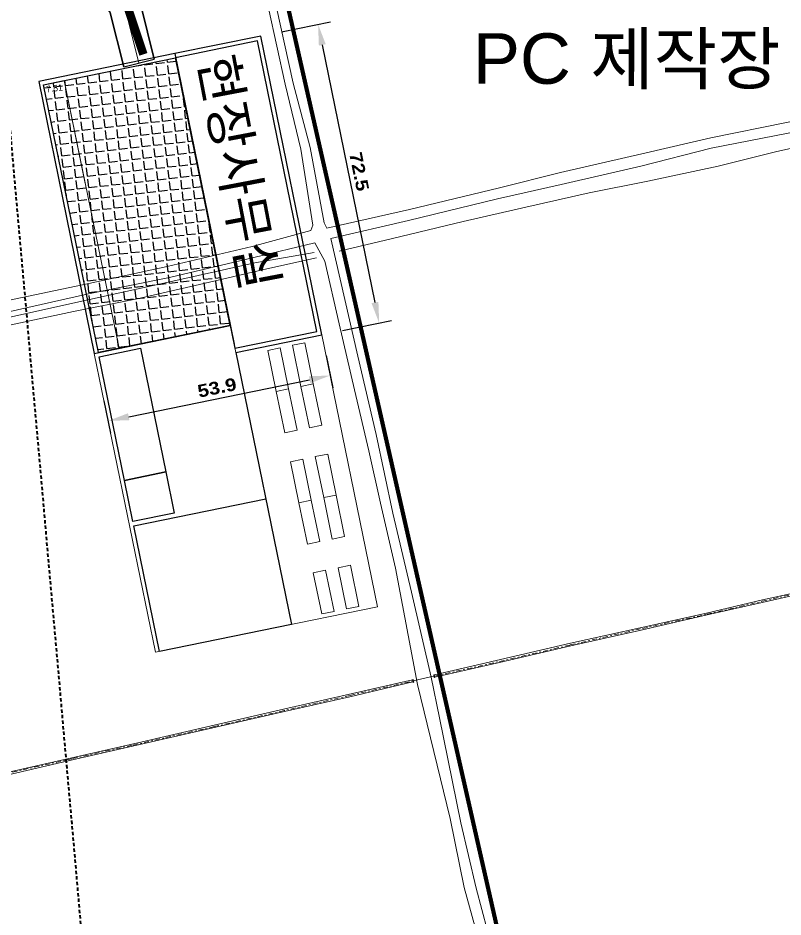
# Model space of a CAD drawing. Header units: metres. Extents: x -703672 to 3951284, y -4124475 to 4104628.
# Drawn here: x 328052.2 to 328234, y 4102977.5 to 4103191.3 of the extents above; entities that cross this region are included whole.
import ezdxf
from ezdxf.enums import TextEntityAlignment as Align

# ---------------------------------------------------------------- set-up
doc = ezdxf.new("R2010")
doc.units = ezdxf.units.M
doc.header["$MEASUREMENT"] = 0
doc.linetypes.add('DGN Style 2', pattern=[1.3283826688107345, 0.7970296012864407, -0.5313530675242938])
doc.linetypes.add('DGN Style 7', pattern=[2.6567653376214695, 1.195544401929661, -0.5313530675242938, 0.3985148006432204, -0.5313530675242938])
for name, color, linetype, lineweight in [('0-SITE-OFFICE', 1, 'Continuous', 0), ('0_거더제작장', 195, 'Continuous', 0), ('0_주차장', 7, 'CULVRT', 0), ('0_진입로 중심선', 8, 'Continuous', 0), ('C-ANNO-TEXT', 7, 'Continuous', 25), ('C-PROP-CONS(Alpha)', 7, 'DGN Style 2', 40), ('V-DTCH-CNTR', 252, 'DGN Style 7', 0), ('V-DTCH-TOP~', 252, 'Continuous', 0), ('V-PVMT-GRVL', 9, 'Continuous', 0), ('V-SITE-WALK', 7, 'Continuous', 0), ('V-STRM-CULV', 3, 'CULVRT', 0)]:
    doc.layers.add(name, color=color, linetype=linetype, lineweight=lineweight)
doc.layers.add('0_0 진입로 변경', color=1, linetype='Continuous')
doc.layers.add('난간', color=251, linetype='Continuous')
doc.styles.add('Style-Arial', font='arial.ttf')
doc.styles.add('Style-Arial Black', font='')
doc.styles.add('Style-ENGINEERING', font='ENGINEERING.shx')
doc.styles.add('Style-WORKING', font='WORKING.shx')
doc.styles.get('Style-Arial Black').set_extended_font_data('Arial Black')
doc.linetypes.add('CULVRT', pattern='A,0.10417,-0.009026500000000007,["C",Style-WORKING,S=0.0078125,R=0,X=-0.002799034118652344,Y=-0.00390625],-0.012933,["P",Style-WORKING,S=0.0078125,R=0,X=-0.002614498138427734,Y=-0.00390625],-0.009026499999999993', length=0.135156)
doc.dimstyles.get("Standard").update_dxf_attribs({"dimtxt": 0.18, "dimasz": 0.18, "dimexe": 0.18, "dimexo": 0.0625, "dimgap": 0.09, "dimtad": 0, "dimtih": 1, "dimtoh": 1, "dimdec": 4, "dimzin": 0, "dimdsep": 46, "dimtxsty": 'Standard', "dimcen": 0.09, "dimadec": 0, "dimazin": 0, "dimtfac": 1, "dimtdec": 4, "dimtofl": 0, "dimtmove": 0, "dimatfit": 3, "dimfxl": 1, "dimtolj": 1, "dimtzin": 0, "dimarcsym": 0})

# ---------------------------------------------------------------- blocks, each defined once
blk = doc.blocks.new('*D491')
at = {"layer": '0-SITE-OFFICE', "color": 0, "lineweight": -2, "transparency": 16777216}
for p, q in [((328114.8067505832, 4103187.967469063), (328126.4562633233, 4103190.349456475)), ((328124.5187066197, 4103184.849831577), (328137.0390948168, 4103123.616753245)), ((328129.3304008911, 4103116.9370982), (328140.9799136312, 4103119.319085613))]:
    blk.add_line(p, q, dxfattribs=at)
for points in [[(328125.335147664, 4103185.016770086), (328123.7022655758, 4103184.682893068), (328123.5170755642, 4103189.748477842)], [(328137.855535861, 4103123.783691754), (328136.2226537728, 4103123.449814736), (328138.0407258722, 4103118.71810698)]]:
    blk.add_solid(points, dxfattribs=at)
at = {"layer": 'Defpoints', "color": 0, "lineweight": -2, "transparency": 16777216}
for p in [(328109.9081043182, 4103186.965838008), (328138.0407258722, 4103118.71810698), (328124.4317546261, 4103115.935467145)]:
    blk.add_point(p, dxfattribs=at)
at = {"layer": '0-SITE-OFFICE', "color": 0, "transparency": 16777216, "insert": (328133.278346425, 4103154.744356551), "char_height": 3, "attachment_point": 5, "rotation": 281.5560356118881, "style": 'Style-Arial Black'}
blk.add_mtext('72.5', dxfattribs=at)
blk = doc.blocks.new('TerminatorOpen_0.5')
at = {"color": 0, "linetype": 'ByBlock', "lineweight": -2}
for q in [(-1, 0.25), (-1, 0), (-1, -0.25)]:
    blk.add_line((0, 0), q, dxfattribs=at)
blk = doc.blocks.new('*D492')
at = {"layer": '0-SITE-OFFICE', "color": 0, "lineweight": -2, "transparency": 16777216}
for p, q in [((328125.4333856901, 4103111.036820878), (328127.0099401915, 4103103.326414157)), ((328078.5002010894, 4103096.469650196), (328121.5103152936, 4103105.263970861)), ((328072.625978956, 4103100.239238103), (328074.2025334575, 4103092.528831382))]:
    blk.add_line(p, q, dxfattribs=at)
for points in [[(328121.3433767842, 4103106.080411905), (328121.6772538028, 4103104.447529817), (328126.4089615584, 4103106.265601916)], [(328078.3332625801, 4103097.286091241), (328078.6671395986, 4103095.653209152), (328073.6015548244, 4103095.468019141)]]:
    blk.add_solid(points, dxfattribs=at)
at = {"layer": 'Defpoints', "color": 0, "lineweight": -2, "transparency": 16777216}
for p in [(328124.4317546348, 4103115.935467143), (328071.6243479007, 4103105.137884368), (328126.4089615584, 4103106.265601916)]:
    blk.add_point(p, dxfattribs=at)
at = {"layer": '0-SITE-OFFICE', "color": 0, "transparency": 16777216, "insert": (328099.4941940511, 4103103.366256235), "char_height": 3, "attachment_point": 5, "rotation": 11.556035610010763, "style": 'Style-Arial Black'}
blk.add_mtext('53.9', dxfattribs=at)

msp = doc.modelspace()

# ---------------------------------------------------------------- hatches: boundary and pattern name
at = {"linetype": 'Continuous'}
h = msp.add_hatch(dxfattribs=at)
h.set_pattern_fill('ANGLE', color=5, scale=10, angle=6.475024243555247)
h.set_pattern_definition([(6.475024243555246, (0, 0), (-0.3101177638085175, 2.732458045893917), [2, -0.75]), (96.47502424355525, (0, 0), (-2.732458045893917, -0.3101177638085174), [2, -0.75])])
h.paths.add_polyline_path([(328058.2807530432, 4103175.388852188), (328089.6320891404, 4103181.799290943), (328102.653292863, 4103118.116889501), (328071.301956768, 4103111.706450745)])

# ---------------------------------------------------------------- linework, layer by layer
at = {"color": 251}
msp.add_line((328079.7156576422, 4103070.557822119), (328111.0669937346, 4103076.96826087), dxfattribs=at)
for points in [[(327975.2920514343, 4103185.928195033), (327977.1017889025, 4103178.649812638), (328061.9961240559, 4103199.758412162), (328069.6323102494, 4103198.581396156), (328074.1136172075, 4103192.466885592), (328077.3053613603, 4103179.630363797), (328084.5837437559, 4103181.440101265), (328081.3919996031, 4103194.27662306), (328082.4005542269, 4103201.953619268), (328088.6835836075, 4103206.394130493), (328120.1197825033, 4103214.210601778), (328127.595024594, 4103213.010322821), (328132.2372756555, 4103206.919075208), (328133.3909199526, 4103202.279361167), (328140.6877690956, 4103204.014829272), (328139.515658051, 4103208.728812676), (328131.5951896045, 4103219.578598677), (328118.3100443576, 4103221.488984005), (327975.2920514343, 4103185.928195033)], [(328089.4317629297, 4103182.779020195), (328057.1006975814, 4103176.168255229), (328070.3222275148, 4103111.506124534), (328102.653292863, 4103118.116889501), (328089.6320891406, 4103181.799290943)]]:
    msp.add_lwpolyline(points)
at = {"color": 5}
msp.add_lwpolyline([(327975.2920514343, 4103185.928195033), (327977.1017889025, 4103178.649812638), (328061.9961240559, 4103199.758412162), (328069.6323102494, 4103198.581396156), (328074.1136172075, 4103192.466885592), (328077.3053613603, 4103179.630363797), (328084.5837437559, 4103181.440101265), (328081.3919996031, 4103194.27662306), (328082.4005542269, 4103201.953619268), (328088.6835836075, 4103206.394130493), (328120.1197825033, 4103214.210601778), (328127.595024594, 4103213.010322821), (328132.2372756555, 4103206.919075208), (328133.3909199526, 4103202.279361167), (328140.6877690956, 4103204.014829272), (328139.515658051, 4103208.728812676), (328131.5951896045, 4103219.578598677), (328118.3100443576, 4103221.488984005), (327975.2920514343, 4103185.928195033)], dxfattribs=at)
at = {"color": 8}
msp.add_lwpolyline([(328103.9554132327, 4103111.748649357), (328124.4317546263, 4103115.935467144), (328109.9081043184, 4103186.965838007), (328089.4317629294, 4103182.779020197), (328103.5547608157, 4103113.70810785)], dxfattribs=at)
at = {"color": 251}
for points in [[(328071.5022829862, 4103110.726721491), (328081.2995755166, 4103112.729983602), (328087.3093618492, 4103083.338106012), (328077.5120693195, 4103081.334843901), (328071.5022829871, 4103110.726721491)], [(328103.9554132424, 4103111.748649355), (328117.1769431703, 4103047.086518656)], [(328079.5153314304, 4103071.537551372), (328077.5120693195, 4103081.334843901), (328087.3093618494, 4103083.338106012), (328089.3126239603, 4103073.540813482), (328079.5153314304, 4103071.537551372)], [(328117.1769431701, 4103047.086518657), (328085.8256070801, 4103040.676079905), (328079.7156576432, 4103070.557822119)]]:
    msp.add_lwpolyline(points, dxfattribs=at)
at = {"layer": '0-SITE-OFFICE', "color": 0}
msp.add_lwpolyline([(328124.4317546274, 4103115.935467145), (328109.9081043173, 4103186.965838008), (328089.4317629297, 4103182.779020195), (328103.9554132349, 4103111.748649357), (328124.4317546273, 4103115.935467145)], dxfattribs=at)
at = {"layer": '0-SITE-OFFICE', "color": 251}
msp.add_lwpolyline([(328070.3222275247, 4103111.506124532), (328084.8458778257, 4103040.475753693), (328137.6532845633, 4103051.27333647), (328124.4317546348, 4103115.935467143), (328103.9554132424, 4103111.748649355), (328102.6532928705, 4103118.116889499), (328070.3222275223, 4103111.506124532)], dxfattribs=at)
at = {"layer": '0-SITE-OFFICE', "color": 251, "lineweight": 0}
for points in [[(328122.3790933166, 4103104.288165792), (328119.4399055571, 4103103.687187158), (328117.4458885143, 4103113.439265101), (328120.3850762729, 4103114.040243735), (328122.3790933158, 4103104.288165791)], [(328116.5007177991, 4103103.086208524), (328113.5615300396, 4103102.48522989), (328111.5675129966, 4103112.237307834), (328114.5067007552, 4103112.838286468), (328116.5007177982, 4103103.086208523)], [(328116.5007177991, 4103103.086208524), (328113.5615300396, 4103102.48522989), (328115.5740372249, 4103092.642722777), (328118.5132249839, 4103093.24370141), (328116.5007177991, 4103103.086208524), (328118.5132249839, 4103093.24370141), (328115.5740372249, 4103092.642722777), (328113.5615300396, 4103102.48522989), (328116.5007177982, 4103103.086208523), (328113.5615300396, 4103102.48522989)], [(328122.3790933166, 4103104.288165792), (328119.4399055571, 4103103.687187158), (328121.4524127428, 4103093.844680042), (328124.3916005018, 4103094.445658677), (328122.3790933166, 4103104.288165792), (328124.3916005018, 4103094.445658677), (328121.4524127428, 4103093.844680042), (328119.4399055571, 4103103.687187158), (328122.3790933158, 4103104.288165791), (328119.4399055571, 4103103.687187158)], [(328126.8612204499, 4103067.391990215), (328124.8487132643, 4103077.23449733), (328127.7879010238, 4103077.835475964), (328129.800408209, 4103067.992968849), (328126.86122045, 4103067.391990215), (328124.8487132643, 4103077.23449733), (328127.787901023, 4103077.835475963), (328124.8487132643, 4103077.23449733)]]:
    msp.add_lwpolyline(points, dxfattribs=at)
for points in [[(328116.9763207037, 4103085.784618006), (328118.9703377468, 4103076.032540062), (328116.9763207037, 4103085.784618006), (328119.9155084623, 4103086.38559664), (328121.9095255054, 4103076.633518695), (328119.9155084623, 4103086.38559664)], [(328122.8546962216, 4103086.986575273), (328124.8487132643, 4103077.23449733), (328122.8546962216, 4103086.986575273), (328125.7938839802, 4103087.587553907), (328127.787901023, 4103077.835475963), (328125.7938839802, 4103087.587553907)], [(328118.9703377468, 4103076.032540062), (328121.9095255062, 4103076.633518696), (328123.9220326911, 4103066.791011583), (328120.9828449321, 4103066.190032948)], [(328128.2542588573, 4103060.57910003), (328131.1934466157, 4103061.180078664), (328128.2542588571, 4103060.579100031), (328130.2575209716, 4103050.781807501), (328133.1967087306, 4103051.382786135), (328131.1934466165, 4103061.180078665)], [(328122.3758833393, 4103059.377142764), (328125.3150710987, 4103059.978121398), (328127.318333213, 4103050.180828867), (328124.379145454, 4103049.579850233)]]:
    msp.add_lwpolyline(points, close=True, dxfattribs=at)
at = {"layer": '0_0 진입로 변경'}
for points in [[(328133.4093867002, 4103202.205091803), (328132.2372756555, 4103206.919075208, 0.4142136169004722), (328120.1197825033, 4103214.210601778), (328088.6835836075, 4103206.394130493, 0.4142152958120499), (328081.3919996031, 4103194.27662306), (328084.5837437559, 4103181.440101265)], [(328077.3053613603, 4103179.630363797), (328074.1136172074, 4103192.466885592, 0.4142135623710292), (328061.9961240559, 4103199.758412162), (328047.9447108903, 4103196.264590665), (327977.1017889025, 4103178.649812638)]]:
    msp.add_lwpolyline(points, format="xyb", dxfattribs=at)
at = {"layer": '0_거더제작장', "const_width": 1}
msp.add_lwpolyline([(328311.1668359272, 4102986.284683827), (328170.742010896, 4102954.396307972), (328115.3802472576, 4103198.189406986), (328255.8050722887, 4103230.077782841)], close=True, dxfattribs=at)
at = {"layer": '0_주차장', "linetype": 'Continuous'}
for points in [[(328058.2807530432, 4103175.388852188), (328063.1793993102, 4103176.390483244)], [(328068.1875545877, 4103151.897251919), (328063.1793993102, 4103176.390483244)], [(328063.1793993102, 4103176.390483244), (328076.2006030328, 4103112.7080818)], [(328058.2807530432, 4103175.388852188), (328071.3019567659, 4103111.706450744)]]:
    msp.add_lwpolyline(points, dxfattribs=at)
at = {"layer": '0_진입로 중심선', "color": 0}
msp.add_lwpolyline([(328080.9445525581, 4103180.535232531), (328074.4349563805, 4103206.715455385)], dxfattribs=at)
at = {"layer": 'C-ANNO-TEXT', "color": 1, "lineweight": -2, "ltscale": 0.6, "const_width": 2}
msp.add_lwpolyline([(328081.9890438672, 4103182.599260855), (328073.861922645, 4103206.957038098), (328005.5506734867, 4103190.349348293), (327926.3031560332, 4103363.969933274), (327855.4969407246, 4103461.151851384), (327897.038127142, 4103539.465742399)], dxfattribs=at)
at = {"layer": 'C-PROP-CONS(Alpha)', "color": 9, "transparency": 33554661, "flags": 128}
msp.add_lwpolyline([(328051.3527000129, 4102748.37939936), (328033.3155557459, 4102763.759859016), (328008.635876491, 4102785.194791595), (328001.0587122234, 4102791.754994317), (327978.7635198684, 4102811.492673358), (327966.1439298082, 4102822.81362133), (327961.8799502737, 4102829.347595384), (327957.057644274, 4102838.760785415), (327950.9142166439, 4102852.447486374), (327944.9108842695, 4102882.46314165), (327922.9503158275, 4102979.617200589), (327922.1960612735, 4102984.074704956), (327896.895254712, 4103096.805002357), (327873.602682129, 4103197.996084934), (327970.2778919048, 4103222.03458913), (327945.2853782952, 4103305.343080384), (327930.2819876203, 4103330.564998057), (327883.5789010234, 4103409.045375251), (327883.5789010235, 4103409.045375251), (327870.9613363898, 4103413.475533437), (327831.8293273544, 4103476.306306486), (327799.6734495071, 4103521.613691107), (327806.6592676204, 4103526.955593927), (327784.9216440988, 4103571.617824119), (327626.2738909589, 4103555.289453546), (327612.5795421994, 4103537.316554541), (327610.912267143, 4103605.482858766), (327464.3899750119, 4103600.408329677), (327376.9287606052, 4103410.137822579), (327521.4700117525, 4103346.727226583), (327528.8281654069, 4103347.647212733), (327568.3287292437, 4103211.27215154), (327234.5934998402, 4103358.397358307), (327245.9429127203, 4103450.162797557), (327247.4057606828, 4103462.282137395), (327240.1466832621, 4103465.304146356), (327209.4846702361, 4103470.912804143), (327163.5775247305, 4103479.173001934), (327097.1773292364, 4103490.791457197), (327094.8037589096, 4103490.336329404), (327087.5669605479, 4103491.465917642), (327077.449539086, 4103494.95888159), (327074.0302851388, 4103496.139353393), (327072.3445527111, 4103496.70369043), (327040.4265800085, 4103507.290822693), (327024.6254833043, 4103509.746641063), (327005.0554566061, 4103511.621346213), (326997.3663593705, 4103513.401218432), (326987.1858611336, 4103509.176851866), (326924.9401869376, 4103516.679666858), (326868.1898380349, 4103514.452095245, -0.4874798272826256), (326842.7291952347, 4103544.504835935), (326855.8128268328, 4103607.653487044), (326872.3549334486, 4103674.829124694), (326885.7849688843, 4103716.963841686), (326897.1820855098, 4103756.392376348), (326911.8079730987, 4103792.562866542), (326942.7784593481, 4103859.495280759), (326985.0309523789, 4103937.170100313), (327038.3759761521, 4104017.339902852), (327049.9699591843, 4104031.93014326), (327093.2772874826, 4104085.216318096), (327121.0561478767, 4104115.05712215), (327147.4927338528, 4104141.109056442), (327201.0579048989, 4104189.950156559), (327247.8236230445, 4104227.241544621), (327274.2756034104, 4104246.458416275), (327310.9052788371, 4104272.189052842), (327338.7507480193, 4104290.682435896), (327394.3822770293, 4104323.718145463), (327454.7797406209, 4104356.193582261), (327554.8217139727, 4104397.588329164), (327560.1573850386, 4104391.696800068), (327629.8959608893, 4104414.015198105), (327759.0313031515, 4104448.398455133), (327757.2739255879, 4104455.165774307), (328107.0540342975, 4104542.510103815), (328119.3380608568, 4104542.510103815), (328124.6483431717, 4104536.17317302), (328129.4254646109, 4104518.549251009), (328131.921990407, 4104503.029638088), (328135.078302787, 4104500.213224401), (328154.085317786, 4104500.667789092), (328149.8985258908, 4104547.783738694), (328149.7745655841, 4104555.824714896), (328168.0966631506, 4104560.116307975), (328180.1971601305, 4104561.571233069), (328186.8764764442, 4104562.389659171), (328203.8937110046, 4104564.517264253), (328194.5649608789, 4104557.623580912), (328191.4437345657, 4104556.202444898), (328187.3603782359, 4104545.719257489), (328182.8253075863, 4104532.763466077), (328181.3393865761, 4104525.839460123), (328180.4385673145, 4104514.508980992), (328180.3416913476, 4104501.519693172), (328182.9952471908, 4104464.369911368), (328121.0450735461, 4104464.115166628), (328089.3117504606, 4104492.939601823), (327768.6929376793, 4104411.193379837), (327762.394272341, 4104435.44831491), (327630.6153729495, 4104402.081270727), (327568.961239384, 4104381.975780278), (327586.7809209799, 4104362.299684941), (327579.7950375145, 4104360.190021981), (327526.9949811692, 4104339.560635842), (327472.178603134, 4104315.449356015), (327377.0616109308, 4104262.394203749), (327337.8150383515, 4104235.453131521), (327331.8477650884, 4104234.203481648), (327216.3820695355, 4104145.337984444), (327178.5929724798, 4104112.042658567), (327136.6371358891, 4104068.619937841), (327133.1617217513, 4104062.073926368), (327081.9927725713, 4104002.304896605), (327197.9125123062, 4103949.973291562), (327165.5484697489, 4103878.060140899), (327236.1839484199, 4103839.517953459), (327385.373955234, 4103849.829860281), (327376.9496945368, 4103947.711745712), (327522.7087312953, 4103959.659207741), (327570.1209276664, 4103966.104005254), (327619.9429955619, 4103970.187781311), (327675.5802737248, 4103972.189662043), (327840.2462419602, 4103985.686872555), (327861.3262067086, 4103740.757760243), (327930.6420660896, 4103742.354851621), (327992.4427256854, 4103748.227855178), (328033.5029494578, 4103744.724846469), (328070.8848923553, 4103745.586155542), (328069.9830035489, 4103756.769478619), (328241.8330771768, 4103770.442215998), (328288.4642937218, 4103241.598537642), (328052.9743225681, 4103223.495877456), (328046.3409570817, 4103208.988679592), (328077.9633670195, 4102853.33535271), (328045.914018165, 4102815.224954779), (328124.4115326538, 4102748.37939936)], format="xyb", dxfattribs=at)
at = {"layer": 'V-DTCH-CNTR'}
for p, q in [((328151.1578936712, 4103034.802420244, 7.573096839653452), (328166.6426927569, 4103038.272609803, 6.846977508165558)), ((328131.1259171967, 4103030.2207859, 6.807141425638569), (328146.0879042136, 4103033.65984928, 7.554971788815031))]:
    msp.add_line(p, q, dxfattribs=at)
for points in [[(328166.6426927569, 4103038.272609804, 6.846977508165558), (328183.4677971698, 4103042.212599635, 6.92771869724362), (328200.6090199464, 4103046.144643209, 6.923916319552291), (328215.9215976668, 4103049.50506206, 6.947021839913603), (328229.1016687809, 4103052.6047913, 6.940215303381088), (328243.5751174684, 4103055.912450394, 6.942549384119701), (328255.2694130284, 4103058.699027453, 6.904078188960611), (328270.1650975042, 4103061.940467129, 6.909286620584162), (328288.1810979414, 4103066.173348741, 6.923644516292157), (328304.5326283869, 4103069.886696662, 6.994348981220604)], [(328131.1259171967, 4103030.2207859, 6.807141425638569), (328115.466934396, 4103026.604038557, 6.789497336813895), (328098.8661270137, 4103022.814690625, 6.792706342890426), (328079.2879716008, 4103018.364009378, 6.752187187140102), (328064.9836239615, 4103015.148174881, 6.853203466146205), (328045.4388589119, 4103010.734903286, 6.870728523345427), (328025.6588117397, 4103006.152036462, 6.766721129596291), (328006.3372226007, 4103001.66152427, 6.737902429557565), (327989.1846557194, 4102997.783459554, 6.733986784614117), (327972.9032150984, 4102994.012313659, 6.758635384841178), (327957.6368678279, 4102990.441505076, 6.691634988795442), (327938.911468407, 4102986.263605507, 6.684927237998899)]]:
    msp.add_polyline3d(points, dxfattribs=at)
at = {"layer": 'V-DTCH-TOP~', "linetype": 'Continuous'}
msp.add_line((328108.4617234757, 4103133.057782894, 6.603381373528947), (328122.5769992379, 4103135.526003624, 6.618578605740041), dxfattribs=at)
at = {"layer": 'V-DTCH-TOP~', "extrusion": (0.2065437002428205, -0.9156458209418722, 0.3448658151827878), "elevation": -3689146.624111011, "flags": 128}
msp.add_lwpolyline([(1222823.27288293, 1355420.139209632), (1222843.725305784, 1355420.205012075), (1222863.581933199, 1355420.144803828)], dxfattribs=at)
at = {"layer": 'V-DTCH-TOP~', "extrusion": (-0.1621384540979503, 0.7004834350902048, 0.6950065315282683), "elevation": 2820907.068302759, "flags": 128}
msp.add_lwpolyline([(-1244822.51433374, -2726748.603090515), (-1244843.008390032, -2726748.511458765), (-1244862.890287035, -2726748.592238475)], dxfattribs=at)
at = {"layer": 'V-DTCH-TOP~', "linetype": 'Continuous'}
for points in [[(328272.83455711, 4103168.485370671, 6.68330684874195), (328260.3201200214, 4103165.693109309, 6.733684577403636), (328248.8072864491, 4103163.152426143, 6.587543621866494), (328232.2460265996, 4103159.405284689, 6.540894695482862), (328218.615634163, 4103156.051618444, 6.548254170114717), (328201.9000199784, 4103152.465349646, 6.642719412489321), (328187.941806052, 4103149.67754684, 6.465592802464997), (328172.8588142823, 4103146.282634141, 6.561806583321996), (328158.0148163586, 4103142.868160606, 6.548968836272408), (328141.1884981419, 4103138.837909418, 6.529263252757481), (328128.519151202, 4103135.798590744, 6.691806336670744)], [(328108.4617234757, 4103133.057782894, 6.603381373528947), (328088.2707626043, 4103128.572235719, 6.581863887267986), (328069.1541440312, 4103124.369241389, 6.64010412988528), (328048.784905166, 4103119.792004065, 6.547619565039305), (328028.4432065593, 4103114.840090082, 6.356456871025735), (328005.0632138611, 4103109.659664324, 6.406570332538109), (327983.8536050745, 4103104.83407342, 6.401731592131824), (327962.122938465, 4103099.918902603, 6.325429743600139), (327941.3677657091, 4103095.483012562, 6.477998386871683), (327920.5725866054, 4103090.163435199, 5.755855719794148), (327896.6880296997, 4103085.105066873, 6.329578935685923)], [(327897.3759188969, 4103083.10713549, 6.112888128338362), (327898.4749770212, 4103083.360954034, 6.107061554270601), (327898.6304256366, 4103083.860039252, 5.747381478202634), (327920.9208959246, 4103088.948386752, 6.188793338274046), (327942.0280374485, 4103093.539325627, 6.292222894509564), (327959.6577491243, 4103097.292209536, 6.318598681582436), (327983.131808901, 4103102.471585413, 6.421656342250522), (328011.0391618896, 4103109.618498573, 6.418233891828372), (328035.2514883764, 4103115.053382349, 6.3720049390516), (328065.3491223385, 4103121.467070008, 6.345288452416575), (328080.5477240107, 4103124.483805012, 6.595489800843502), (328095.3005370334, 4103127.903667707, 6.562412157124406), (328111.3578026235, 4103131.59674906, 6.621249162053495), (328123.1268045711, 4103134.267416535, 6.651542951230056)]]:
    msp.add_polyline3d(points, dxfattribs=at)
at = {"layer": 'V-DTCH-TOP~'}
for points in [[(328151.2037894258, 4103035.120929084, 7.479862556953023), (328166.8527124741, 4103038.776716666, 7.385602975573029), (328183.5040313562, 4103042.615545533, 7.428185171341852), (328200.8102774873, 4103046.448796206, 7.463350696875963), (328215.8023948928, 4103049.781167981, 7.485250888112084), (328229.174861713, 4103052.916602124, 7.440639378100613), (328243.446858851, 4103056.051378469, 7.449019829815981), (328255.1732299553, 4103058.908890313, 7.404538357576563), (328270.094627056, 4103062.265177861, 7.40229561980042), (328288.1305560261, 4103066.431936175, 7.411114072390546), (328304.3766360948, 4103070.256671869, 7.437321096465112)], [(328304.5777686807, 4103069.622937616, 7.465370408339297), (328288.3102864081, 4103065.864485053, 7.396758534705917), (328270.2357924248, 4103061.697895564, 7.396853981871068), (328255.30930661, 4103058.45215573, 7.366592169025161), (328243.4063302397, 4103055.554958814, 7.386212609987403), (328229.0554062416, 4103052.291695904, 7.431262596819515), (328215.9960118285, 4103049.337587104, 7.39114088170362), (328200.6578564043, 4103045.817008426, 7.401230597720733), (328183.5972462978, 4103041.982071712, 7.435215316097903), (328166.6243643248, 4103038.03577563, 7.35645377349865), (328151.2728717956, 4103034.574273438, 7.477967291372458)], [(328065.0169174479, 4103015.387220763, 7.266430633267355), (328080.680805472, 4103018.982498155, 7.32108703730318), (328097.788822313, 4103022.905689686, 7.32309032418793), (328116.3285255551, 4103027.171037124, 7.332152362802248), (328131.6878224132, 4103030.652305878, 7.329779405364093), (328145.9436367938, 4103033.888906997, 7.453132894135024)], [(328065.1188201083, 4103014.924010083, 7.268010477475471), (328079.3951573289, 4103018.128826665, 7.244558525126841), (328115.5446647396, 4103026.401523616, 7.293743759624334), (328131.1009062532, 4103029.869984716, 7.304436342994428), (328146.020740915, 4103033.480945716, 7.45413922515975)]]:
    msp.add_polyline3d(points, dxfattribs=at)
at = {"layer": 'V-PVMT-GRVL', "linetype": 'Continuous', "extrusion": (-0.1026565246849754, 0.1869587473823146, 0.9769892858761753), "elevation": 733439.8403027671, "flags": 128}
msp.add_lwpolyline([(-2262473.344866978, -3359561.108979512), (-2262473.344866977, -3359566.152821886)], dxfattribs=at)
at = {"layer": 'V-PVMT-GRVL', "linetype": 'Continuous'}
for points in [[(328121.780061212, 4103140.732257504, 6.436351805171626), (328122.2538682629, 4103141.974869479, 7.36048319199665), (328119.3777608364, 4103160.079818267, 7.459149259575653), (328115.6791355434, 4103175.553447175, 7.384906821804044), (328111.73290863, 4103193.603934984, 7.456329930174626)], [(328125.6092003996, 4103141.259561953, 7.504874061487392), (328124.9604630223, 4103142.56033927, 7.479542605294597), (328121.652322677, 4103160.47822628, 7.445444977237514), (328117.6322716157, 4103175.767086695, 7.380909873486289), (328113.668521886, 4103193.773725923, 7.452464948436948)], [(328274.087045411, 4103175.195580923, 7.374205460512478), (328256.7863962946, 4103170.800798836, 7.547260337543435), (328234.8854356188, 4103166.37394617, 7.543426401219428), (328216.8883461499, 4103162.73491977, 7.354634929564718), (328201.5078473758, 4103159.175164816, 7.466037552817745), (328181.1198409949, 4103154.494421331, 7.453071204786816), (328166.6695138918, 4103150.862692823, 7.53821159079402), (328145.2131452229, 4103145.755578303, 7.446297246298869), (328125.6092003996, 4103141.259561953, 7.504874061487392)], [(328274.2373502616, 4103172.570903622, 7.533398274849162), (328256.4912088159, 4103168.544127472, 7.533206833862778), (328235.2210924238, 4103163.864806313, 7.573793814048969), (328216.9815749484, 4103160.308341688, 7.489470599621221), (328200.2242810986, 4103156.042157507, 7.501093812799375), (328181.312892009, 4103151.693291126, 7.456548558236364), (328166.1667396519, 4103148.261102928, 7.558195914458985), (328145.024166342, 4103143.127056354, 7.45422324167356), (328126.5504991768, 4103138.844351543, 7.485076569161023)], [(328121.780061212, 4103140.732257504, 6.436351805171626), (328107.833176944, 4103136.971646918, 7.346354026835854), (328087.6315807218, 4103132.184784916, 7.455696473552699), (328069.0065979647, 4103128.115319396, 7.417277125792943), (328048.275095033, 4103123.783366718, 7.479499715530288), (328027.7453889842, 4103119.127404971, 7.454247571778602), (328004.335459109, 4103113.553855951, 7.398669317692637), (327984.3196150301, 4103109.303836717, 7.318026517889621), (327961.1316803139, 4103103.815961814, 7.148338492934769), (327940.6211270728, 4103099.463948452, 7.093515559063881), (327919.2919211151, 4103094.502435514, 7.014134497618656), (327896.7294683159, 4103088.930903729, 7.285886654060143)], [(328122.7550255219, 4103137.802750047, 6.425929809660971), (328108.2710096938, 4103134.292175245, 7.382845974833565), (328088.180182017, 4103129.597222552, 7.420349488173045), (328068.9236562438, 4103125.67937112, 7.507633596892802), (328048.8912573211, 4103121.126336811, 7.520087098795713), (328028.0247821097, 4103116.247012359, 7.494928357061617), (328004.9644069374, 4103110.43050576, 7.381226597573509), (327985.1203316979, 4103106.21927708, 7.242358385483996), (327940.8610616656, 4103097.003508518, 7.095281085708464), (327920.1873001835, 4103091.796093379, 6.949183153609383), (327897.7980975038, 4103086.473822763, 7.226763943887896)], [(328152.4131237795, 4103024.872832554, 7.394182812769834), (328150.3670340323, 4103034.53784409, 7.499268221973253), (328145.7030283906, 4103054.776797962, 7.424189997075274), (328141.3052704922, 4103073.5246826, 7.45942332677744), (328137.3097193562, 4103092.273708893, 7.449526560494888), (328132.9802923823, 4103110.873068553, 7.390214429479123), (328128.7960213117, 4103129.190274185, 7.453038974132753), (328126.5504991768, 4103138.844351543, 7.485076569161023)], [(328125.1267850738, 4103133.483285733, 7.501722805144361), (328128.5341893532, 4103118.536207357, 7.502579669685389), (328132.1920497298, 4103102.866598085, 7.457734785706499), (328135.6059878588, 4103088.367807949, 7.50240208126003), (328138.3353524515, 4103075.90775623, 7.557504897816848), (328141.909108244, 4103060.481646216, 7.4943599500658), (328147.1123985063, 4103032.83384258, 7.443882408928978)], [(328169.736497742, 4102934.637255836, 7.612578965574286), (328165.5496736123, 4102954.554279794, 7.347299739111634), (328162.6454121306, 4102968.506591934, 7.407030861297933), (328158.2615353179, 4102984.571340981, 7.360021377282955), (328154.9011293445, 4103000.99647548, 7.415735238042295), (328147.1123985063, 4103032.83384258, 7.443882408928978)], [(328152.4131237795, 4103024.872832554, 7.394182812769834), (328157.4152525136, 4102999.932985143, 7.471991562108464), (328161.1105432086, 4102984.439203788, 7.425980945933709), (328165.129837968, 4102969.168882295, 7.39549484696358), (328168.6549908482, 4102952.78480709, 7.422175533001131), (328172.9689827805, 4102935.193885722, 7.464308174020893)]]:
    msp.add_polyline3d(points, dxfattribs=at)
at = {"layer": 'V-SITE-WALK', "linetype": 'Continuous'}
for p, q in [((328150.9924205255, 4103035.12664029, 7.573096839653452), (328151.0905520957, 4103035.14588074, 7.573096839653452)), ((328151.1271036766, 4103034.439719298, 7.573096839653452), (328150.9924205255, 4103035.12664029, 7.573096839653452)), ((328151.2252352468, 4103034.458959749, 7.573096839653452), (328151.0905520957, 4103035.14588074, 7.573096839653452)), ((328151.1271036766, 4103034.439719298, 7.573096839653452), (328151.2252352468, 4103034.458959749, 7.573096839653452)), ((328146.1186942083, 4103034.022550225, 7.554971788815031), (328146.020562638, 4103034.003309775, 7.554971788815031)), ((328146.1552457891, 4103033.316388784, 7.554971788815031), (328146.020562638, 4103034.003309775, 7.554971788815031)), ((328146.2533773593, 4103033.335629234, 7.554971788815031), (328146.1186942083, 4103034.022550225, 7.554971788815031)), ((328146.2533773593, 4103033.335629234, 7.554971788815031), (328146.1552457891, 4103033.316388784, 7.554971788815031))]:
    msp.add_line(p, q, dxfattribs=at)
at = {"layer": 'V-STRM-CULV', "ltscale": 56.24481011449318}
msp.add_line((328146.0879042136, 4103033.65984928, 7.554971788815031), (328151.2649957572, 4103034.854264033, 6.892736725746119), dxfattribs=at)
at = {"layer": '난간', "color": 251}
msp.add_lwpolyline([(328123.2516991631, 4103116.714870188), (328109.1287012754, 4103185.785782544), (328089.6320891408, 4103181.799290942), (328103.7550870241, 4103112.728378609)], close=True, dxfattribs=at)
msp.add_lwpolyline([(328058.2807530432, 4103175.388852188), (328089.6320891404, 4103181.799290943), (328102.653292863, 4103118.116889501), (328071.301956768, 4103111.706450745), (328058.2807530432, 4103175.388852188)], dxfattribs=at)

# ---------------------------------------------------------------- texts
at = {"color": 1, "linetype": 'Continuous', "style": 'Style-ENGINEERING'}
msp.add_text('7.51', height=1.519992, rotation=6.47502424350757, dxfattribs=at).set_placement((328058.954003814, 4103173.558210829))
at = {"layer": 'C-ANNO-TEXT', "style": 'Style-Arial'}
for s, height, rotation, p in [('PC 제작장', 12, 359.9783720704099, (328160.3148658172, 4103187.616969297)), ('현장사무실', 9, 280.8134851061317, (328103.8724219783, 4103183.230306481))]:
    msp.add_text(s, height=height, rotation=rotation, dxfattribs=at).set_placement(p, align=Align.TOP_LEFT)

# ---------------------------------------------------------------- dimensions: what is measured, and where the dimension line sits
at = {"layer": '0-SITE-OFFICE', "color": 0}
for p1, p2, distance, picture, middle in [((328109.9081043184, 4103186.965838007), (328124.4317546263, 4103115.935467145), 13.89054292762565, '*D491', (328133.278346425, 4103154.744356551)), ((328071.6243479006, 4103105.137884368), (328124.4317546348, 4103115.935467143), -9.869936207147381, '*D492', (328099.4941940511, 4103103.366256235))]:
    dim = msp.add_aligned_dim(p1=p1, p2=p2, distance=distance, dimstyle='Standard', override={"dimtxt": 3, "dimasz": 5, "dimexe": 3, "dimexo": 5, "dimgap": 1, "dimtad": 1, "dimtih": 0, "dimtoh": 0, "dimzin": 11, "dimtxsty": 'Style-Arial Black', "dimsah": 1, "dimadec": 4, "dimazin": 3, "dimatfit": 1, "dimldrblk": 'TerminatorOpen_0.5', "dimfrac": 2, "dimtolj": 0, "dimtzin": 11}, dxfattribs=at)
    dim.commit()
    dim.dimension.update_dxf_attribs({"geometry": picture, "text_midpoint": middle})

doc.saveas('drawing.dxf')
